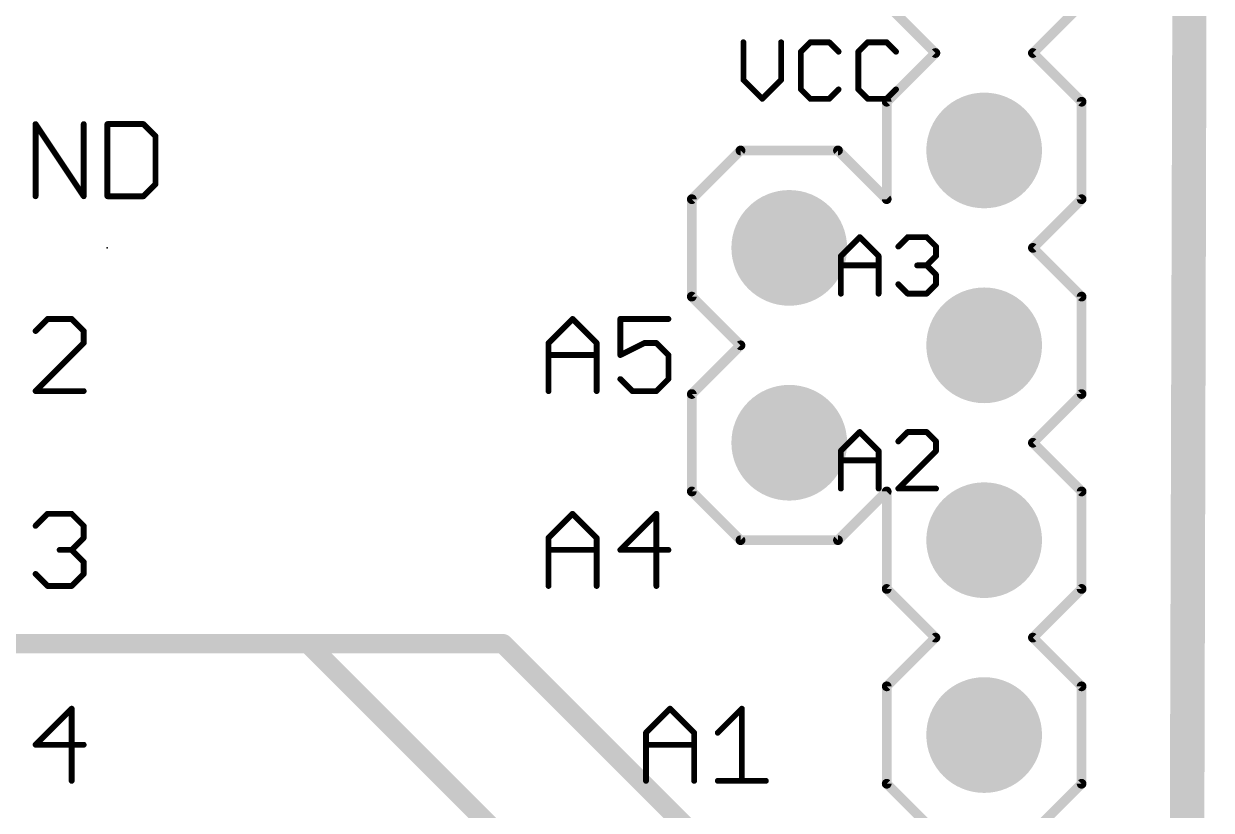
# Model space of a CAD drawing. Extents: x -14.3 to 43.3, y 12 to 70.9.
# Drawn here: x 24.2 to 39.67, y 27.04 to 37.29 of the extents above; entities that cross this region are included whole.
import ezdxf

# ---------------------------------------------------------------- set-up
doc = ezdxf.new("R2010")
doc.units = 0
for name, color, linetype in [('1', 22, 'CONTINUOUS'), ('16', 175, 'CONTINUOUS'), ('17', 82, 'CONTINUOUS'), ('20', 7, 'CONTINUOUS'), ('21', 253, 'CONTINUOUS'), ('23', 7, 'CONTINUOUS')]:
    doc.layers.add(name, color=color, linetype=linetype)

# ---------------------------------------------------------------- blocks, each defined once
blk = doc.blocks.new('ROUNDP')
at = {"const_width": 0.5}
blk.add_lwpolyline([(0, -0.25, 1), (0, 0.25, 1), (0, -0.25)], format="xyb", dxfattribs=at)

msp = doc.modelspace()

# ---------------------------------------------------------------- linework, layer by layer
at = {"layer": '1'}
for points, const_width in [([(39.4462, 62.4078), (39.2938, 12.2174)], 0.4064), ([(15.24, 29.21), (27.9054, 29.21)], 0.254), ([(27.9054, 29.21), (36.7155, 20.3999)], 0.254)]:
    msp.add_lwpolyline(points, dxfattribs=dict(at, const_width=const_width))
at = {"layer": '1', "const_width": 0.127}
for points in [[(27.9503, 29.2549, 1), (27.8605, 29.1651)], [(27.9054, 29.1465, 1), (27.9054, 29.2735)]]:
    msp.add_lwpolyline(points, format="xyb", dxfattribs=at)
at = {"layer": '16'}
for points, const_width in [([(39.4716, 61.5442), (39.3446, 12.446)], 0.4064), ([(30.4454, 29.21), (12.192, 29.21)], 0.254), ([(36.7155, 22.9399), (30.4454, 29.21)], 0.254)]:
    msp.add_lwpolyline(points, dxfattribs=dict(at, const_width=const_width))
at = {"layer": '16', "const_width": 0.127}
for points in [[(30.4903, 29.2549, 1), (30.4005, 29.1651)], [(30.4454, 29.1465, 1), (30.4454, 29.2735)]]:
    msp.add_lwpolyline(points, format="xyb", dxfattribs=at)
at = {"layer": '20', "const_width": 0.4064}
msp.add_lwpolyline([(39.37, 12.7), (39.37, 62.23)], dxfattribs=at)
at = {"layer": '21'}
for points, const_width in [([(35.4455, 37.5449), (36.0805, 36.9099)], 0.127), ([(37.3505, 36.9099), (37.9855, 37.5449)], 0.127), ([(33.5786, 37.0502), (33.5786, 36.5587)], 0.0762), ([(34.07, 36.5587), (34.07, 37.0502)], 0.0762), ([(34.4498, 37.0502), (34.327, 36.9274)], 0.0762), ([(34.6956, 37.0502), (34.4498, 37.0502)], 0.0762), ([(34.8185, 36.9274), (34.6956, 37.0502)], 0.0762), ([(35.1983, 37.0502), (35.0754, 36.9274)], 0.0762), ([(35.444, 37.0502), (35.1983, 37.0502)], 0.0762), ([(35.5669, 36.9274), (35.444, 37.0502)], 0.0762), ([(34.327, 36.9274), (34.327, 36.4359)], 0.0762), ([(35.0754, 36.9274), (35.0754, 36.4359)], 0.0762), ([(36.0805, 36.9099), (35.4455, 36.2749)], 0.127), ([(37.9855, 36.2749), (37.3505, 36.9099)], 0.127), ([(33.5786, 36.5587), (33.8243, 36.313)], 0.0762), ([(33.8243, 36.313), (34.07, 36.5587)], 0.0762), ([(34.327, 36.4359), (34.4498, 36.313)], 0.0762), ([(34.6956, 36.313), (34.8185, 36.4359)], 0.0762), ([(35.0754, 36.4359), (35.1983, 36.313)], 0.0762), ([(35.444, 36.313), (35.5669, 36.4359)], 0.0762), ([(34.4498, 36.313), (34.6956, 36.313)], 0.0762), ([(35.1983, 36.313), (35.444, 36.313)], 0.0762), ([(35.4455, 36.2749), (35.4455, 35.0049)], 0.127), ([(37.9855, 35.0049), (37.9855, 36.2749)], 0.127), ([(24.3541, 35.043), (24.3541, 35.9836)], 0.0762), ([(24.3541, 35.9836), (24.9811, 35.043)], 0.0762), ([(24.9811, 35.043), (24.9811, 35.9836)], 0.0762), ([(25.2896, 35.9836), (25.2896, 35.043)], 0.0762), ([(25.7599, 35.9836), (25.2896, 35.9836)], 0.0762), ([(25.9167, 35.8268), (25.7599, 35.9836)], 0.0762), ([(25.9167, 35.1998), (25.9167, 35.8268)], 0.0762), ([(33.5405, 35.6399), (32.9055, 35.0049)], 0.127), ([(33.5405, 35.6399), (34.8105, 35.6399)], 0.127), ([(35.4455, 35.0049), (34.8105, 35.6399)], 0.127), ([(25.7599, 35.043), (25.9167, 35.1998)], 0.0762), ([(25.2896, 35.043), (25.7599, 35.043)], 0.0762), ([(32.9055, 35.0049), (32.9055, 33.7349)], 0.127), ([(37.3505, 34.3699), (37.9855, 35.0049)], 0.127), ([(34.8486, 34.2645), (35.0943, 34.5102)], 0.0762), ([(35.0943, 34.5102), (35.34, 34.2645)], 0.0762), ([(35.597, 34.3874), (35.7198, 34.5102)], 0.0762), ([(35.7198, 34.5102), (35.9656, 34.5102)], 0.0762), ([(35.9656, 34.5102), (36.0885, 34.3874)], 0.0762), ([(36.0885, 34.3874), (36.0885, 34.2645)], 0.0762), ([(37.9855, 33.7349), (37.3505, 34.3699)], 0.127), ([(34.8486, 33.773), (34.8486, 34.2645)], 0.0762), ([(35.34, 34.2645), (35.34, 33.773)], 0.0762), ([(36.0885, 34.2645), (35.9656, 34.1416)], 0.0762), ([(34.8486, 34.1416), (35.34, 34.1416)], 0.0762), ([(35.9656, 34.1416), (35.8427, 34.1416)], 0.0762), ([(35.9656, 34.1416), (36.0885, 34.0187)], 0.0762), ([(36.0885, 34.0187), (36.0885, 33.8959)], 0.0762), ([(35.7198, 33.773), (35.597, 33.8959)], 0.0762), ([(36.0885, 33.8959), (35.9656, 33.773)], 0.0762), ([(32.9055, 33.7349), (33.5405, 33.0999)], 0.127), ([(35.9656, 33.773), (35.7198, 33.773)], 0.0762), ([(37.9855, 32.4649), (37.9855, 33.7349)], 0.127), ([(24.5108, 33.4436), (24.3541, 33.2868)], 0.0762), ([(24.8244, 33.4436), (24.5108, 33.4436)], 0.0762), ([(24.9811, 33.2868), (24.8244, 33.4436)], 0.0762), ([(31.0386, 33.1301), (31.3521, 33.4436)], 0.0762), ([(31.3521, 33.4436), (31.6656, 33.1301)], 0.0762), ([(32.6012, 33.4436), (31.9741, 33.4436)], 0.0762), ([(31.9741, 33.4436), (31.9741, 32.9733)], 0.0762), ([(24.9811, 33.1301), (24.9811, 33.2868)], 0.0762), ([(24.3541, 32.503), (24.9811, 33.1301)], 0.0762), ([(31.0386, 32.503), (31.0386, 33.1301)], 0.0762), ([(31.6656, 33.1301), (31.6656, 32.503)], 0.0762), ([(31.9741, 32.9733), (32.2876, 33.1301)], 0.0762), ([(32.2876, 33.1301), (32.4444, 33.1301)], 0.0762), ([(32.4444, 33.1301), (32.6012, 32.9733)], 0.0762), ([(33.5405, 33.0999), (32.9055, 32.4649)], 0.127), ([(31.0386, 32.9733), (31.6656, 32.9733)], 0.0762), ([(32.6012, 32.9733), (32.6012, 32.6598)], 0.0762), ([(32.1308, 32.503), (31.9741, 32.6598)], 0.0762), ([(32.6012, 32.6598), (32.4444, 32.503)], 0.0762), ([(24.9811, 32.503), (24.3541, 32.503)], 0.0762), ([(32.4444, 32.503), (32.1308, 32.503)], 0.0762), ([(32.9055, 32.4649), (32.9055, 31.1949)], 0.127), ([(37.3505, 31.8299), (37.9855, 32.4649)], 0.127), ([(34.8486, 31.7245), (35.0943, 31.9702)], 0.0762), ([(35.0943, 31.9702), (35.34, 31.7245)], 0.0762), ([(35.7198, 31.9702), (35.597, 31.8474)], 0.0762), ([(35.9656, 31.9702), (35.7198, 31.9702)], 0.0762), ([(36.0885, 31.8474), (35.9656, 31.9702)], 0.0762), ([(36.0885, 31.7245), (36.0885, 31.8474)], 0.0762), ([(37.9855, 31.1949), (37.3505, 31.8299)], 0.127), ([(34.8486, 31.233), (34.8486, 31.7245)], 0.0762), ([(35.34, 31.7245), (35.34, 31.233)], 0.0762), ([(35.597, 31.233), (36.0885, 31.7245)], 0.0762), ([(34.8486, 31.6016), (35.34, 31.6016)], 0.0762), ([(36.0885, 31.233), (35.597, 31.233)], 0.0762), ([(32.9055, 31.1949), (33.5405, 30.5599)], 0.127), ([(34.8105, 30.5599), (35.4455, 31.1949)], 0.127), ([(35.4455, 31.1949), (35.4455, 29.9249)], 0.127), ([(37.9855, 29.9249), (37.9855, 31.1949)], 0.127), ([(24.3541, 30.7468), (24.5108, 30.9036)], 0.0762), ([(24.5108, 30.9036), (24.8244, 30.9036)], 0.0762), ([(24.8244, 30.9036), (24.9811, 30.7468)], 0.0762), ([(31.0386, 30.5901), (31.3521, 30.9036)], 0.0762), ([(31.3521, 30.9036), (31.6656, 30.5901)], 0.0762), ([(32.4444, 30.9036), (31.9741, 30.4333)], 0.0762), ([(32.4444, 29.963), (32.4444, 30.9036)], 0.0762), ([(24.9811, 30.7468), (24.9811, 30.5901)], 0.0762), ([(24.9811, 30.5901), (24.8244, 30.4333)], 0.0762), ([(31.0386, 29.963), (31.0386, 30.5901)], 0.0762), ([(31.6656, 30.5901), (31.6656, 29.963)], 0.0762), ([(33.5405, 30.5599), (34.8105, 30.5599)], 0.127), ([(24.8244, 30.4333), (24.6676, 30.4333)], 0.0762), ([(24.8244, 30.4333), (24.9811, 30.2765)], 0.0762), ([(31.0386, 30.4333), (31.6656, 30.4333)], 0.0762), ([(31.9741, 30.4333), (32.6012, 30.4333)], 0.0762), ([(24.9811, 30.2765), (24.9811, 30.1198)], 0.0762), ([(24.5108, 29.963), (24.3541, 30.1198)], 0.0762), ([(24.9811, 30.1198), (24.8244, 29.963)], 0.0762), ([(24.8244, 29.963), (24.5108, 29.963)], 0.0762), ([(35.4455, 29.9249), (36.0805, 29.2899)], 0.127), ([(37.3505, 29.2899), (37.9855, 29.9249)], 0.127), ([(36.0805, 29.2899), (35.4455, 28.6549)], 0.127), ([(37.9855, 28.6549), (37.3505, 29.2899)], 0.127), ([(35.4455, 28.6549), (35.4455, 27.3849)], 0.127), ([(37.9855, 27.3849), (37.9855, 28.6549)], 0.127), ([(24.8244, 28.3636), (24.3541, 27.8933)], 0.0762), ([(24.8244, 27.423), (24.8244, 28.3636)], 0.0762), ([(32.3086, 28.0501), (32.6221, 28.3636)], 0.0762), ([(32.6221, 28.3636), (32.9356, 28.0501)], 0.0762), ([(33.2441, 28.0501), (33.5576, 28.3636)], 0.0762), ([(33.5576, 28.3636), (33.5576, 27.423)], 0.0762), ([(32.3086, 27.423), (32.3086, 28.0501)], 0.0762), ([(32.9356, 28.0501), (32.9356, 27.423)], 0.0762), ([(24.3541, 27.8933), (24.9811, 27.8933)], 0.0762), ([(32.3086, 27.8933), (32.9356, 27.8933)], 0.0762), ([(33.2441, 27.423), (33.8712, 27.423)], 0.0762), ([(35.4455, 27.3849), (36.0805, 26.7499)], 0.127), ([(37.3505, 26.7499), (37.9855, 27.3849)], 0.127)]:
    msp.add_lwpolyline(points, dxfattribs=dict(at, const_width=const_width))
for points, const_width in [([(33.5976, 37.0502, 1), (33.5595, 37.0502)], 0.0381), ([(34.0891, 37.0502, 1), (34.051, 37.0502)], 0.0381), ([(34.4498, 37.0693, 1), (34.4498, 37.0312)], 0.0381), ([(34.4633, 37.0368, 1), (34.4364, 37.0637)], 0.0381), ([(34.7091, 37.0637, 1), (34.6821, 37.0368)], 0.0381), ([(34.6956, 37.0312, 1), (34.6956, 37.0693)], 0.0381), ([(35.1983, 37.0693, 1), (35.1983, 37.0312)], 0.0381), ([(35.2117, 37.0368, 1), (35.1848, 37.0637)], 0.0381), ([(35.4575, 37.0637, 1), (35.4305, 37.0368)], 0.0381), ([(35.444, 37.0312, 1), (35.444, 37.0693)], 0.0381), ([(34.346, 36.9274, 1), (34.3079, 36.9274)], 0.0381), ([(34.3135, 36.9408, 1), (34.3404, 36.9139)], 0.0381), ([(34.805, 36.9139, 1), (34.8319, 36.9408)], 0.0381), ([(35.0944, 36.9274, 1), (35.0563, 36.9274)], 0.0381), ([(35.0619, 36.9408, 1), (35.0889, 36.9139)], 0.0381), ([(35.5534, 36.9139, 1), (35.5803, 36.9408)], 0.0381), ([(36.1029, 36.8875, 1), (36.058, 36.9324)], 0.0635), ([(36.058, 36.8875, 1), (36.1029, 36.9324)], 0.0635), ([(37.3729, 36.9324, 1), (37.328, 36.8875)], 0.0635), ([(37.328, 36.9324, 1), (37.3729, 36.8875)], 0.0635), ([(33.5595, 36.5587, 1), (33.5976, 36.5587)], 0.0381), ([(33.592, 36.5722, 1), (33.5651, 36.5453)], 0.0381), ([(34.051, 36.5587, 1), (34.0891, 36.5587)], 0.0381), ([(34.0835, 36.5453, 1), (34.0566, 36.5722)], 0.0381), ([(34.3079, 36.4359, 1), (34.346, 36.4359)], 0.0381), ([(34.3404, 36.4493, 1), (34.3135, 36.4224)], 0.0381), ([(34.8319, 36.4224, 1), (34.805, 36.4493)], 0.0381), ([(35.0889, 36.4493, 1), (35.0619, 36.4224)], 0.0381), ([(35.0563, 36.4359, 1), (35.0944, 36.4359)], 0.0381), ([(35.5803, 36.4224, 1), (35.5534, 36.4493)], 0.0381), ([(33.8108, 36.3265, 1), (33.8378, 36.2995)], 0.0381), ([(33.8108, 36.2995, 1), (33.8378, 36.3265)], 0.0381), ([(34.4498, 36.3321, 1), (34.4498, 36.294)], 0.0381), ([(34.4364, 36.2995, 1), (34.4633, 36.3265)], 0.0381), ([(34.6821, 36.3265, 1), (34.7091, 36.2995)], 0.0381), ([(34.6956, 36.294, 1), (34.6956, 36.3321)], 0.0381), ([(35.1983, 36.3321, 1), (35.1983, 36.294)], 0.0381), ([(35.1848, 36.2995, 1), (35.2117, 36.3265)], 0.0381), ([(35.4772, 36.2749, 1), (35.4137, 36.2749)], 0.0635), ([(35.423, 36.2974, 1), (35.4679, 36.2525)], 0.0635), ([(35.4305, 36.3265, 1), (35.4575, 36.2995)], 0.0381), ([(35.444, 36.294, 1), (35.444, 36.3321)], 0.0381), ([(38.0172, 36.2749, 1), (37.9537, 36.2749)], 0.0635), ([(37.963, 36.2525, 1), (38.0079, 36.2974)], 0.0635), ([(24.3699, 35.9942, 1), (24.3382, 35.973)], 0.0381), ([(24.3731, 35.9836, 1), (24.335, 35.9836)], 0.0381), ([(25.0002, 35.9836, 1), (24.9621, 35.9836)], 0.0381), ([(25.2896, 36.0027, 1), (25.2896, 35.9646)], 0.0381), ([(25.3087, 35.9836, 1), (25.2706, 35.9836)], 0.0381), ([(25.7734, 35.9971, 1), (25.7464, 35.9701)], 0.0381), ([(25.7599, 35.9646, 1), (25.7599, 36.0027)], 0.0381), ([(25.9357, 35.8268, 1), (25.8976, 35.8268)], 0.0381), ([(25.9032, 35.8134, 1), (25.9301, 35.8403)], 0.0381), ([(33.5405, 35.6717, 1), (33.5405, 35.6082)], 0.0635), ([(33.5629, 35.6175, 1), (33.518, 35.6624)], 0.0635), ([(34.8329, 35.6624, 1), (34.788, 35.6175)], 0.0635), ([(34.8105, 35.6082, 1), (34.8105, 35.6717)], 0.0635), ([(25.8976, 35.1998, 1), (25.9357, 35.1998)], 0.0381), ([(25.9301, 35.1863, 1), (25.9032, 35.2132)], 0.0381), ([(24.335, 35.043, 1), (24.3731, 35.043)], 0.0381), ([(24.9621, 35.043, 1), (25.0002, 35.043)], 0.0381), ([(24.9653, 35.0324, 1), (24.997, 35.0536)], 0.0381), ([(25.2896, 35.0621, 1), (25.2896, 35.024)], 0.0381), ([(25.2706, 35.043, 1), (25.3087, 35.043)], 0.0381), ([(25.7464, 35.0565, 1), (25.7734, 35.0295)], 0.0381), ([(25.7599, 35.024, 1), (25.7599, 35.0621)], 0.0381), ([(32.9372, 35.0049, 1), (32.8737, 35.0049)], 0.0635), ([(32.883, 35.0274, 1), (32.9279, 34.9825)], 0.0635), ([(35.4137, 35.0049, 1), (35.4772, 35.0049)], 0.0635), ([(35.423, 34.9825, 1), (35.4679, 35.0274)], 0.0635), ([(37.9537, 35.0049, 1), (38.0172, 35.0049)], 0.0635), ([(38.0079, 34.9825, 1), (37.963, 35.0274)], 0.0635), ([(35.1078, 34.5237, 1), (35.0808, 34.4968)], 0.0381), ([(35.1078, 34.4968, 1), (35.0808, 34.5237)], 0.0381), ([(35.7198, 34.5293, 1), (35.7198, 34.4912)], 0.0381), ([(35.7333, 34.4968, 1), (35.7064, 34.5237)], 0.0381), ([(35.9791, 34.5237, 1), (35.9521, 34.4968)], 0.0381), ([(35.9656, 34.4912, 1), (35.9656, 34.5293)], 0.0381), ([(35.5835, 34.4008, 1), (35.6104, 34.3739)], 0.0381), ([(36.1075, 34.3874, 1), (36.0694, 34.3874)], 0.0381), ([(36.075, 34.3739, 1), (36.1019, 34.4008)], 0.0381), ([(37.3729, 34.3924, 1), (37.328, 34.3475)], 0.0635), ([(37.328, 34.3924, 1), (37.3729, 34.3475)], 0.0635), ([(34.8351, 34.278, 1), (34.862, 34.251)], 0.0381), ([(34.8676, 34.2645, 1), (34.8295, 34.2645)], 0.0381), ([(35.3591, 34.2645, 1), (35.321, 34.2645)], 0.0381), ([(35.3266, 34.251, 1), (35.3535, 34.278)], 0.0381), ([(36.0694, 34.2645, 1), (36.1075, 34.2645)], 0.0381), ([(36.1019, 34.251, 1), (36.075, 34.278)], 0.0381), ([(34.8486, 34.1607, 1), (34.8486, 34.1226)], 0.0381), ([(35.34, 34.1226, 1), (35.34, 34.1607)], 0.0381), ([(35.8427, 34.1607, 1), (35.8427, 34.1226)], 0.0381), ([(35.9791, 34.1551, 1), (35.9521, 34.1281)], 0.0381), ([(35.9521, 34.1551, 1), (35.9791, 34.1281)], 0.0381), ([(35.9656, 34.1226, 1), (35.9656, 34.1607)], 0.0381), ([(36.1075, 34.0187, 1), (36.0694, 34.0187)], 0.0381), ([(36.075, 34.0053, 1), (36.1019, 34.0322)], 0.0381), ([(35.6104, 33.9093, 1), (35.5835, 33.8824)], 0.0381), ([(36.0694, 33.8959, 1), (36.1075, 33.8959)], 0.0381), ([(36.1019, 33.8824, 1), (36.075, 33.9093)], 0.0381), ([(32.8737, 33.7349, 1), (32.9372, 33.7349)], 0.0635), ([(32.9279, 33.7574, 1), (32.883, 33.7125)], 0.0635), ([(34.8295, 33.773, 1), (34.8676, 33.773)], 0.0381), ([(35.321, 33.773, 1), (35.3591, 33.773)], 0.0381), ([(35.7198, 33.7921, 1), (35.7198, 33.754)], 0.0381), ([(35.7064, 33.7595, 1), (35.7333, 33.7865)], 0.0381), ([(35.9521, 33.7865, 1), (35.9791, 33.7595)], 0.0381), ([(35.9656, 33.754, 1), (35.9656, 33.7921)], 0.0381), ([(38.0172, 33.7349, 1), (37.9537, 33.7349)], 0.0635), ([(37.963, 33.7125, 1), (38.0079, 33.7574)], 0.0635), ([(24.5108, 33.4627, 1), (24.5108, 33.4246)], 0.0381), ([(24.5243, 33.4301, 1), (24.4974, 33.4571)], 0.0381), ([(24.8379, 33.4571, 1), (24.8109, 33.4301)], 0.0381), ([(24.8244, 33.4246, 1), (24.8244, 33.4627)], 0.0381), ([(31.3656, 33.4571, 1), (31.3386, 33.4301)], 0.0381), ([(31.3656, 33.4301, 1), (31.3386, 33.4571)], 0.0381), ([(31.9931, 33.4436, 1), (31.955, 33.4436)], 0.0381), ([(31.9741, 33.4627, 1), (31.9741, 33.4246)], 0.0381), ([(32.6012, 33.4246, 1), (32.6012, 33.4627)], 0.0381), ([(24.3406, 33.3003, 1), (24.3676, 33.2734)], 0.0381), ([(25.0002, 33.2868, 1), (24.9621, 33.2868)], 0.0381), ([(24.9677, 33.2734, 1), (24.9946, 33.3003)], 0.0381), ([(24.9621, 33.1301, 1), (25.0002, 33.1301)], 0.0381), ([(24.9946, 33.1166, 1), (24.9677, 33.1435)], 0.0381), ([(31.0576, 33.1301, 1), (31.0195, 33.1301)], 0.0381), ([(31.0251, 33.1435, 1), (31.052, 33.1166)], 0.0381), ([(31.6847, 33.1301, 1), (31.6466, 33.1301)], 0.0381), ([(31.6522, 33.1166, 1), (31.6791, 33.1435)], 0.0381), ([(32.2876, 33.1491, 1), (32.2876, 33.111)], 0.0381), ([(32.2961, 33.113, 1), (32.2791, 33.1471)], 0.0381), ([(32.4579, 33.1435, 1), (32.4309, 33.1166)], 0.0381), ([(32.4444, 33.111, 1), (32.4444, 33.1491)], 0.0381), ([(33.5629, 33.0775, 1), (33.518, 33.1224)], 0.0635), ([(33.518, 33.0775, 1), (33.5629, 33.1224)], 0.0635), ([(31.0386, 32.9924, 1), (31.0386, 32.9543)], 0.0381), ([(31.6656, 32.9543, 1), (31.6656, 32.9924)], 0.0381), ([(31.955, 32.9733, 1), (31.9931, 32.9733)], 0.0381), ([(31.9656, 32.9903, 1), (31.9826, 32.9563)], 0.0381), ([(32.6202, 32.9733, 1), (32.5821, 32.9733)], 0.0381), ([(32.5877, 32.9598, 1), (32.6146, 32.9868)], 0.0381), ([(31.9876, 32.6732, 1), (31.9606, 32.6463)], 0.0381), ([(32.5821, 32.6598, 1), (32.6202, 32.6598)], 0.0381), ([(32.6146, 32.6463, 1), (32.5877, 32.6732)], 0.0381), ([(24.3541, 32.5221, 1), (24.3541, 32.484)], 0.0381), ([(24.3406, 32.5165, 1), (24.3676, 32.4895)], 0.0381), ([(24.9811, 32.484, 1), (24.9811, 32.5221)], 0.0381), ([(31.0195, 32.503, 1), (31.0576, 32.503)], 0.0381), ([(31.6466, 32.503, 1), (31.6847, 32.503)], 0.0381), ([(32.1308, 32.5221, 1), (32.1308, 32.484)], 0.0381), ([(32.1174, 32.4895, 1), (32.1443, 32.5165)], 0.0381), ([(32.4309, 32.5165, 1), (32.4579, 32.4895)], 0.0381), ([(32.4444, 32.484, 1), (32.4444, 32.5221)], 0.0381), ([(32.9372, 32.4649, 1), (32.8737, 32.4649)], 0.0635), ([(32.883, 32.4874, 1), (32.9279, 32.4425)], 0.0635), ([(38.0079, 32.4425, 1), (37.963, 32.4874)], 0.0635), ([(37.9537, 32.4649, 1), (38.0172, 32.4649)], 0.0635), ([(35.1078, 31.9837, 1), (35.0808, 31.9568)], 0.0381), ([(35.1078, 31.9568, 1), (35.0808, 31.9837)], 0.0381), ([(35.5835, 31.8608, 1), (35.6104, 31.8339)], 0.0381), ([(35.7198, 31.9893, 1), (35.7198, 31.9512)], 0.0381), ([(35.7333, 31.9568, 1), (35.7064, 31.9837)], 0.0381), ([(35.9791, 31.9837, 1), (35.9521, 31.9568)], 0.0381), ([(35.9656, 31.9512, 1), (35.9656, 31.9893)], 0.0381), ([(36.1075, 31.8474, 1), (36.0694, 31.8474)], 0.0381), ([(36.075, 31.8339, 1), (36.1019, 31.8608)], 0.0381), ([(37.3729, 31.8524, 1), (37.328, 31.8075)], 0.0635), ([(37.328, 31.8524, 1), (37.3729, 31.8075)], 0.0635), ([(34.8351, 31.738, 1), (34.862, 31.711)], 0.0381), ([(34.8676, 31.7245, 1), (34.8295, 31.7245)], 0.0381), ([(35.3591, 31.7245, 1), (35.321, 31.7245)], 0.0381), ([(35.3266, 31.711, 1), (35.3535, 31.738)], 0.0381), ([(36.0694, 31.7245, 1), (36.1075, 31.7245)], 0.0381), ([(36.1019, 31.711, 1), (36.075, 31.738)], 0.0381), ([(34.8486, 31.6207, 1), (34.8486, 31.5826)], 0.0381), ([(35.34, 31.5826, 1), (35.34, 31.6207)], 0.0381), ([(35.5835, 31.2465, 1), (35.6104, 31.2195)], 0.0381), ([(35.597, 31.2521, 1), (35.597, 31.214)], 0.0381), ([(36.0885, 31.214, 1), (36.0885, 31.2521)], 0.0381), ([(32.8737, 31.1949, 1), (32.9372, 31.1949)], 0.0635), ([(32.9279, 31.2174, 1), (32.883, 31.1725)], 0.0635), ([(34.8295, 31.233, 1), (34.8676, 31.233)], 0.0381), ([(35.321, 31.233, 1), (35.3591, 31.233)], 0.0381), ([(35.4772, 31.1949, 1), (35.4137, 31.1949)], 0.0635), ([(35.4679, 31.1725, 1), (35.423, 31.2174)], 0.0635), ([(38.0172, 31.1949, 1), (37.9537, 31.1949)], 0.0635), ([(37.963, 31.1725, 1), (38.0079, 31.2174)], 0.0635), ([(24.5108, 30.9227, 1), (24.5108, 30.8846)], 0.0381), ([(24.5243, 30.8901, 1), (24.4974, 30.9171)], 0.0381), ([(24.8379, 30.9171, 1), (24.8109, 30.8901)], 0.0381), ([(24.8244, 30.8846, 1), (24.8244, 30.9227)], 0.0381), ([(31.3656, 30.9171, 1), (31.3386, 30.8901)], 0.0381), ([(31.3656, 30.8901, 1), (31.3386, 30.9171)], 0.0381), ([(32.4634, 30.9036, 1), (32.4253, 30.9036)], 0.0381), ([(32.4579, 30.8901, 1), (32.4309, 30.9171)], 0.0381), ([(24.3406, 30.7603, 1), (24.3676, 30.7334)], 0.0381), ([(25.0002, 30.7468, 1), (24.9621, 30.7468)], 0.0381), ([(24.9677, 30.7334, 1), (24.9946, 30.7603)], 0.0381), ([(24.9621, 30.5901, 1), (25.0002, 30.5901)], 0.0381), ([(24.9946, 30.5766, 1), (24.9677, 30.6035)], 0.0381), ([(31.0576, 30.5901, 1), (31.0195, 30.5901)], 0.0381), ([(31.0251, 30.6035, 1), (31.052, 30.5766)], 0.0381), ([(31.6847, 30.5901, 1), (31.6466, 30.5901)], 0.0381), ([(31.6522, 30.5766, 1), (31.6791, 30.6035)], 0.0381), ([(33.5405, 30.5917, 1), (33.5405, 30.5282)], 0.0635), ([(33.518, 30.5375, 1), (33.5629, 30.5824)], 0.0635), ([(34.788, 30.5824, 1), (34.8329, 30.5375)], 0.0635), ([(34.8105, 30.5282, 1), (34.8105, 30.5917)], 0.0635), ([(24.6676, 30.4524, 1), (24.6676, 30.4143)], 0.0381), ([(24.8379, 30.4468, 1), (24.8109, 30.4198)], 0.0381), ([(24.8109, 30.4468, 1), (24.8379, 30.4198)], 0.0381), ([(24.8244, 30.4143, 1), (24.8244, 30.4524)], 0.0381), ([(31.0386, 30.4524, 1), (31.0386, 30.4143)], 0.0381), ([(31.6656, 30.4143, 1), (31.6656, 30.4524)], 0.0381), ([(31.9741, 30.4524, 1), (31.9741, 30.4143)], 0.0381), ([(31.9606, 30.4468, 1), (31.9876, 30.4198)], 0.0381), ([(32.6012, 30.4143, 1), (32.6012, 30.4524)], 0.0381), ([(25.0002, 30.2765, 1), (24.9621, 30.2765)], 0.0381), ([(24.9677, 30.2631, 1), (24.9946, 30.29)], 0.0381), ([(24.3676, 30.1332, 1), (24.3406, 30.1063)], 0.0381), ([(24.9621, 30.1198, 1), (25.0002, 30.1198)], 0.0381), ([(24.9946, 30.1063, 1), (24.9677, 30.1332)], 0.0381), ([(24.5108, 29.9821, 1), (24.5108, 29.944)], 0.0381), ([(24.4974, 29.9495, 1), (24.5243, 29.9765)], 0.0381), ([(24.8109, 29.9765, 1), (24.8379, 29.9495)], 0.0381), ([(24.8244, 29.944, 1), (24.8244, 29.9821)], 0.0381), ([(31.0195, 29.963, 1), (31.0576, 29.963)], 0.0381), ([(31.6466, 29.963, 1), (31.6847, 29.963)], 0.0381), ([(32.4253, 29.963, 1), (32.4634, 29.963)], 0.0381), ([(35.4137, 29.9249, 1), (35.4772, 29.9249)], 0.0635), ([(35.4679, 29.9474, 1), (35.423, 29.9025)], 0.0635), ([(37.9537, 29.9249, 1), (38.0172, 29.9249)], 0.0635), ([(38.0079, 29.9025, 1), (37.963, 29.9474)], 0.0635), ([(36.1029, 29.2675, 1), (36.058, 29.3124)], 0.0635), ([(36.058, 29.2675, 1), (36.1029, 29.3124)], 0.0635), ([(37.3729, 29.3124, 1), (37.328, 29.2675)], 0.0635), ([(37.328, 29.3124, 1), (37.3729, 29.2675)], 0.0635), ([(35.4772, 28.6549, 1), (35.4137, 28.6549)], 0.0635), ([(35.423, 28.6774, 1), (35.4679, 28.6325)], 0.0635), ([(38.0172, 28.6549, 1), (37.9537, 28.6549)], 0.0635), ([(37.963, 28.6325, 1), (38.0079, 28.6774)], 0.0635), ([(24.8434, 28.3636, 1), (24.8053, 28.3636)], 0.0381), ([(24.8379, 28.3501, 1), (24.8109, 28.3771)], 0.0381), ([(32.6356, 28.3771, 1), (32.6086, 28.3501)], 0.0381), ([(32.6356, 28.3501, 1), (32.6086, 28.3771)], 0.0381), ([(33.5767, 28.3636, 1), (33.5386, 28.3636)], 0.0381), ([(33.5711, 28.3501, 1), (33.5441, 28.3771)], 0.0381), ([(32.3276, 28.0501, 1), (32.2895, 28.0501)], 0.0381), ([(32.2951, 28.0635, 1), (32.322, 28.0366)], 0.0381), ([(32.9547, 28.0501, 1), (32.9166, 28.0501)], 0.0381), ([(32.9222, 28.0366, 1), (32.9491, 28.0635)], 0.0381), ([(33.2306, 28.0635, 1), (33.2576, 28.0366)], 0.0381), ([(24.3541, 27.9124, 1), (24.3541, 27.8743)], 0.0381), ([(24.3406, 27.9068, 1), (24.3676, 27.8798)], 0.0381), ([(24.9811, 27.8743, 1), (24.9811, 27.9124)], 0.0381), ([(32.3086, 27.9124, 1), (32.3086, 27.8743)], 0.0381), ([(32.9356, 27.8743, 1), (32.9356, 27.9124)], 0.0381), ([(24.8053, 27.423, 1), (24.8434, 27.423)], 0.0381), ([(32.2895, 27.423, 1), (32.3276, 27.423)], 0.0381), ([(32.9166, 27.423, 1), (32.9547, 27.423)], 0.0381), ([(33.2441, 27.4421, 1), (33.2441, 27.404)], 0.0381), ([(33.5386, 27.423, 1), (33.5767, 27.423)], 0.0381), ([(33.8712, 27.404, 1), (33.8712, 27.4421)], 0.0381), ([(35.4137, 27.3849, 1), (35.4772, 27.3849)], 0.0635), ([(35.4679, 27.4074, 1), (35.423, 27.3625)], 0.0635), ([(37.9537, 27.3849, 1), (38.0172, 27.3849)], 0.0635), ([(38.0079, 27.3625, 1), (37.963, 27.4074)], 0.0635)]:
    msp.add_lwpolyline(points, format="xyb", dxfattribs=dict(at, const_width=const_width))
at = {"layer": '23'}
msp.add_point((25.2855, 34.3699), dxfattribs=at)

# ---------------------------------------------------------------- block references
at = {"layer": '17', "xscale": 1.508, "yscale": 1.508}
for p in [(36.7155, 35.6399), (36.7155, 35.6399), (34.1755, 34.3699), (34.1755, 34.3699), (36.7155, 33.0999), (36.7155, 33.0999), (34.1755, 31.8299), (34.1755, 31.8299), (36.7155, 30.5599), (36.7155, 30.5599), (36.7155, 28.0199), (36.7155, 28.0199)]:
    msp.add_blockref('ROUNDP', p, dxfattribs=at)

doc.saveas('drawing.dxf')
